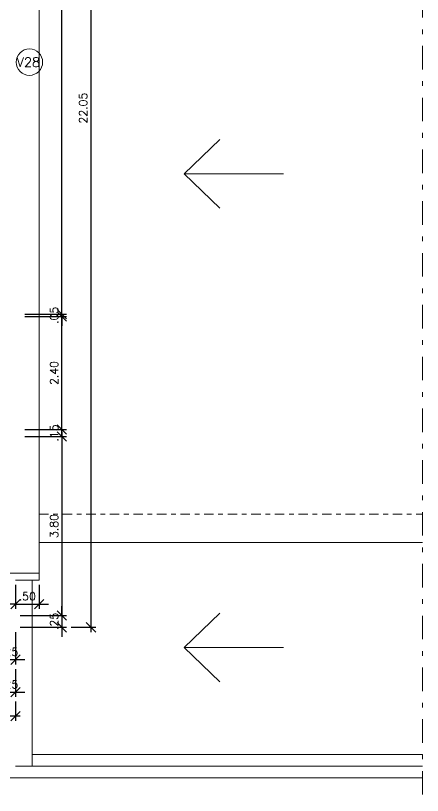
# Model space of a CAD drawing. Header units: millimetres. Extents: x 521 to 1055, y 261 to 520.
# Drawn here: x 547.07 to 555.69, y 370.68 to 387.24 of the extents above; entities that cross this region are included whole.
import ezdxf

# ---------------------------------------------------------------- set-up
doc = ezdxf.new("R2010")
doc.units = ezdxf.units.MM
for name, pattern in [('CONTINU', [0]), ('DASHDOT', [1, 0.5, -0.25, 0, -0.25]), ('DASHDOTX2', [2, 1, -0.5, 0, -0.5])]:
    doc.linetypes.add(name, pattern=pattern)
doc.layers.add('0.1', color=8, linetype='Continuous', lineweight=13)
doc.styles.add('ROMANS', font='romans')
doc.styles.get("Standard").update_dxf_attribs({"font": 'romans.shx'})
doc.dimstyles.new('Fares Eng - 50', dxfattribs={"dimscale": 2, "dimtxt": 0.085, "dimasz": 0.1, "dimexe": 0.05, "dimexo": 0.05, "dimgap": 0.04, "dimtad": 1, "dimzin": 4, "dimdsep": 46, "dimtxsty": 'ROMANS', "dimblk1": 'OBLIQUE', "dimblk2": 'OBLIQUE', "dimsah": 1, "dimcen": 0.05, "dimdle": 0.05, "dimclrd": 8, "dimclre": 8, "dimclrt": 8, "dimaunit": 1, "dimadec": 0, "dimazin": 0, "dimtfac": 1, "dimtix": 1, "dimtmove": 2, "dimatfit": 0, "dimldrblk": 'OPEN90', "dimfxl": 1, "dimtolj": 1, "dimtzin": 0, "dimarcsym": 0})

# ---------------------------------------------------------------- blocks, each defined once
blk = doc.blocks.new('_OBLIQUE')
at = {"color": 0, "linetype": 'ByBlock'}
blk.add_line((-0.5, -0.5), (0.5, 0.5), dxfattribs=at)
blk = doc.blocks.new('*D1112')
at = {"layer": '0.1', "color": 8, "linetype": 'CONTINU', "lineweight": -2, "transparency": 16777216}
for p, q in [((546.814, 374.146), (546.814, 373.459)), ((547.064, 374.146), (547.064, 373.459)), ((546.814, 373.559), (546.614, 373.559)), ((546.814, 373.559), (547.064, 373.559)), ((547.064, 373.559), (547.264, 373.559))]:
    blk.add_line(p, q, dxfattribs=at)
at = {"layer": 'DEFPOINTS', "color": 0, "linetype": 'CONTINU', "lineweight": -2, "transparency": 16777216}
for p in [(546.814, 374.246), (547.064, 374.246), (547.064, 373.559)]:
    blk.add_point(p, dxfattribs=at)
at = {"layer": '0.1', "color": 8, "linetype": 'CONTINU', "lineweight": -2, "transparency": 16777216, "xscale": 0.2, "yscale": 0.2, "zscale": 0.2}
blk.add_blockref('_OBLIQUE', (546.814, 373.559), dxfattribs=at)
at = {"layer": '0.1', "color": 8, "linetype": 'CONTINU', "lineweight": -2, "transparency": 16777216, "xscale": 0.2, "yscale": 0.2, "zscale": 0.2, "rotation": 180}
blk.add_blockref('_OBLIQUE', (547.064, 373.559), dxfattribs=at)
at = {"layer": '0.1', "color": 8, "linetype": 'CONTINU', "transparency": 16777216, "insert": (546.939, 373.724), "char_height": 0.17, "attachment_point": 5, "style": 'ROMANS'}
blk.add_mtext('\\A1;.25', dxfattribs=at)
blk = doc.blocks.new('_Open90')
at = {"color": 0, "linetype": 'ByBlock', "lineweight": -2}
for p, q in [((0, 0), (-1, 0)), ((-0.5, 0.5), (0, 0)), ((0, 0), (-0.5, -0.5))]:
    blk.add_line(p, q, dxfattribs=at)
blk = doc.blocks.new('*D1119')
at = {"layer": '0.1', "color": 8, "linetype": 'CONTINU', "lineweight": -2, "transparency": 16777216}
for p, q in [((546.814, 373.359), (546.814, 372.77)), ((547.064, 373.359), (547.064, 372.77)), ((546.814, 372.87), (546.614, 372.87)), ((546.814, 372.87), (547.064, 372.87)), ((547.064, 372.87), (547.264, 372.87))]:
    blk.add_line(p, q, dxfattribs=at)
at = {"layer": 'DEFPOINTS', "color": 0, "linetype": 'CONTINU', "lineweight": -2, "transparency": 16777216}
for p in [(546.814, 373.459), (547.064, 373.459), (547.064, 372.87)]:
    blk.add_point(p, dxfattribs=at)
at = {"layer": '0.1', "color": 8, "linetype": 'CONTINU', "lineweight": -2, "transparency": 16777216, "xscale": 0.2, "yscale": 0.2, "zscale": 0.2}
blk.add_blockref('_OBLIQUE', (546.814, 372.87), dxfattribs=at)
at = {"layer": '0.1', "color": 8, "linetype": 'CONTINU', "lineweight": -2, "transparency": 16777216, "xscale": 0.2, "yscale": 0.2, "zscale": 0.2, "rotation": 180}
blk.add_blockref('_OBLIQUE', (547.064, 372.87), dxfattribs=at)
at = {"layer": '0.1', "color": 8, "linetype": 'CONTINU', "transparency": 16777216, "insert": (546.939, 373.035), "char_height": 0.17, "attachment_point": 5, "style": 'ROMANS'}
blk.add_mtext('\\A1;.25', dxfattribs=at)
blk = doc.blocks.new('*D1198')
at = {"layer": '0.1', "color": 8, "linetype": 'CONTINU', "lineweight": -2, "transparency": 16777216}
for p, q in [((531.064, 372.67), (531.064, 372.257)), ((547.064, 372.671), (547.064, 372.257)), ((547.164, 372.357), (530.964, 372.357))]:
    blk.add_line(p, q, dxfattribs=at)
at = {"layer": 'DEFPOINTS', "color": 0, "linetype": 'CONTINU', "lineweight": -2, "transparency": 16777216}
for p in [(531.064, 372.77), (547.064, 372.771), (531.064, 372.357)]:
    blk.add_point(p, dxfattribs=at)
at = {"layer": '0.1', "color": 8, "linetype": 'CONTINU', "lineweight": -2, "transparency": 16777216, "xscale": 0.2, "yscale": 0.2, "zscale": 0.2, "rotation": 180}
blk.add_blockref('_OBLIQUE', (531.064, 372.357), dxfattribs=at)
at = {"layer": '0.1', "color": 8, "linetype": 'CONTINU', "lineweight": -2, "transparency": 16777216, "xscale": 0.2, "yscale": 0.2, "zscale": 0.2}
blk.add_blockref('_OBLIQUE', (547.064, 372.357), dxfattribs=at)
at = {"layer": '0.1', "color": 8, "linetype": 'CONTINU', "transparency": 16777216, "insert": (539.064, 372.522), "char_height": 0.17, "attachment_point": 5, "style": 'ROMANS'}
blk.add_mtext('\\A1;16.00', dxfattribs=at)
blk = doc.blocks.new('*D1202')
at = {"layer": '0.1', "color": 8, "linetype": 'CONTINU', "lineweight": -2, "transparency": 16777216}
for p, q in [((547.064, 375.146), (547.064, 374.639)), ((547.564, 375.146), (547.564, 374.639)), ((547.064, 374.739), (546.864, 374.739)), ((547.064, 374.739), (547.564, 374.739)), ((547.564, 374.739), (547.764, 374.739))]:
    blk.add_line(p, q, dxfattribs=at)
at = {"layer": 'DEFPOINTS', "color": 0, "linetype": 'CONTINU', "lineweight": -2, "transparency": 16777216}
for p in [(547.064, 375.246), (547.564, 375.246), (547.564, 374.739)]:
    blk.add_point(p, dxfattribs=at)
at = {"layer": '0.1', "color": 8, "linetype": 'CONTINU', "lineweight": -2, "transparency": 16777216, "xscale": 0.2, "yscale": 0.2, "zscale": 0.2}
blk.add_blockref('_OBLIQUE', (547.064, 374.739), dxfattribs=at)
at = {"layer": '0.1', "color": 8, "linetype": 'CONTINU', "lineweight": -2, "transparency": 16777216, "xscale": 0.2, "yscale": 0.2, "zscale": 0.2, "rotation": 180}
blk.add_blockref('_OBLIQUE', (547.564, 374.739), dxfattribs=at)
at = {"layer": '0.1', "color": 8, "linetype": 'CONTINU', "transparency": 16777216, "insert": (547.314, 374.904), "char_height": 0.17, "attachment_point": 5, "style": 'ROMANS'}
blk.add_mtext('\\A1;.50', dxfattribs=at)
blk = doc.blocks.new('*D1150')
at = {"layer": '0.1', "color": 8, "linetype": 'CONTINU', "lineweight": -2, "transparency": 16777216}
for p, q in [((548.046, 374.496), (548.046, 374.696)), ((547.164, 374.496), (548.146, 374.496)), ((548.046, 374.496), (548.046, 374.246)), ((547.164, 374.246), (548.146, 374.246)), ((548.046, 374.246), (548.046, 374.046))]:
    blk.add_line(p, q, dxfattribs=at)
at = {"layer": 'DEFPOINTS', "color": 0, "linetype": 'CONTINU', "lineweight": -2, "transparency": 16777216}
for p in [(547.064, 374.496), (547.064, 374.246), (548.046, 374.246)]:
    blk.add_point(p, dxfattribs=at)
at = {"layer": '0.1', "color": 8, "linetype": 'CONTINU', "lineweight": -2, "transparency": 16777216, "xscale": 0.2, "yscale": 0.2, "zscale": 0.2}
for p, rotation in [((548.046, 374.496), 270), ((548.046, 374.246), 90)]:
    blk.add_blockref('_OBLIQUE', p, dxfattribs=dict(at, rotation=rotation))
at = {"layer": '0.1', "color": 8, "linetype": 'CONTINU', "transparency": 16777216, "insert": (547.881, 374.371), "char_height": 0.17, "attachment_point": 5, "rotation": 90, "style": 'ROMANS'}
blk.add_mtext('\\A1;.25', dxfattribs=at)
blk = doc.blocks.new('*D1151')
at = {"layer": '0.1', "color": 8, "linetype": 'CONTINU', "lineweight": -2, "transparency": 16777216}
for p, q in [((548.246, 396.296), (548.764, 396.296)), ((548.664, 396.396), (548.664, 374.146)), ((548.246, 374.246), (548.764, 374.246))]:
    blk.add_line(p, q, dxfattribs=at)
at = {"layer": 'DEFPOINTS', "color": 0, "linetype": 'CONTINU', "lineweight": -2, "transparency": 16777216}
for p in [(548.146, 396.296), (548.146, 374.246), (548.664, 374.246)]:
    blk.add_point(p, dxfattribs=at)
at = {"layer": '0.1', "color": 8, "linetype": 'CONTINU', "lineweight": -2, "transparency": 16777216, "xscale": 0.2, "yscale": 0.2, "zscale": 0.2}
for p, rotation in [((548.664, 396.296), 90), ((548.664, 374.246), 270)]:
    blk.add_blockref('_OBLIQUE', p, dxfattribs=dict(at, rotation=rotation))
at = {"layer": '0.1', "color": 8, "linetype": 'CONTINU', "transparency": 16777216, "insert": (548.499, 385.271), "char_height": 0.17, "attachment_point": 5, "rotation": 90, "style": 'ROMANS'}
blk.add_mtext('\\A1;22.05', dxfattribs=at)
blk = doc.blocks.new('*D1182')
at = {"layer": '0.1', "color": 8, "linetype": 'CONTINU', "lineweight": -2, "transparency": 16777216}
for p, q in [((548.046, 378.396), (548.046, 374.396)), ((547.264, 378.296), (548.146, 378.296)), ((547.264, 374.496), (548.146, 374.496))]:
    blk.add_line(p, q, dxfattribs=at)
at = {"layer": 'DEFPOINTS', "color": 0, "linetype": 'CONTINU', "lineweight": -2, "transparency": 16777216}
for p in [(547.164, 378.296), (547.164, 374.496), (548.046, 374.496)]:
    blk.add_point(p, dxfattribs=at)
at = {"layer": '0.1', "color": 8, "linetype": 'CONTINU', "lineweight": -2, "transparency": 16777216, "xscale": 0.2, "yscale": 0.2, "zscale": 0.2}
for p, rotation in [((548.046, 378.296), 90), ((548.046, 374.496), 270)]:
    blk.add_blockref('_OBLIQUE', p, dxfattribs=dict(at, rotation=rotation))
at = {"layer": '0.1', "color": 8, "linetype": 'CONTINU', "transparency": 16777216, "insert": (547.881, 376.396), "char_height": 0.17, "attachment_point": 5, "rotation": 90, "style": 'ROMANS'}
blk.add_mtext('\\A1;3.80', dxfattribs=at)
blk = doc.blocks.new('*D1183')
at = {"layer": '0.1', "color": 8, "linetype": 'CONTINU', "lineweight": -2, "transparency": 16777216}
for p, q in [((548.046, 378.446), (548.046, 378.646)), ((547.264, 378.446), (548.146, 378.446)), ((548.046, 378.296), (548.046, 378.446)), ((547.264, 378.296), (548.146, 378.296)), ((548.046, 378.296), (548.046, 378.096))]:
    blk.add_line(p, q, dxfattribs=at)
at = {"layer": 'DEFPOINTS', "color": 0, "linetype": 'CONTINU', "lineweight": -2, "transparency": 16777216}
for p in [(547.164, 378.446), (548.046, 378.446), (547.164, 378.296)]:
    blk.add_point(p, dxfattribs=at)
at = {"layer": '0.1', "color": 8, "linetype": 'CONTINU', "lineweight": -2, "transparency": 16777216, "xscale": 0.2, "yscale": 0.2, "zscale": 0.2}
for p, rotation in [((548.046, 378.446), 270), ((548.046, 378.296), 90)]:
    blk.add_blockref('_OBLIQUE', p, dxfattribs=dict(at, rotation=rotation))
at = {"layer": '0.1', "color": 8, "linetype": 'CONTINU', "transparency": 16777216, "insert": (547.881, 378.371), "char_height": 0.17, "attachment_point": 5, "rotation": 90, "style": 'ROMANS'}
blk.add_mtext('\\A1;.15', dxfattribs=at)
blk = doc.blocks.new('*D1247')
at = {"layer": '0.1', "color": 8, "linetype": 'CONTINU', "lineweight": -2, "transparency": 16777216}
for p, q in [((548.046, 378.346), (548.046, 380.946)), ((547.264, 380.846), (548.146, 380.846)), ((547.264, 378.446), (548.146, 378.446))]:
    blk.add_line(p, q, dxfattribs=at)
at = {"layer": 'DEFPOINTS', "color": 0, "linetype": 'CONTINU', "lineweight": -2, "transparency": 16777216}
for p in [(547.164, 380.846), (548.046, 380.846), (547.164, 378.446)]:
    blk.add_point(p, dxfattribs=at)
at = {"layer": '0.1', "color": 8, "linetype": 'CONTINU', "lineweight": -2, "transparency": 16777216, "xscale": 0.2, "yscale": 0.2, "zscale": 0.2}
for p, rotation in [((548.046, 380.846), 90), ((548.046, 378.446), 270)]:
    blk.add_blockref('_OBLIQUE', p, dxfattribs=dict(at, rotation=rotation))
at = {"layer": '0.1', "color": 8, "linetype": 'CONTINU', "transparency": 16777216, "insert": (547.881, 379.646), "char_height": 0.17, "attachment_point": 5, "rotation": 90, "style": 'ROMANS'}
blk.add_mtext('\\A1;2.40', dxfattribs=at)
blk = doc.blocks.new('*D1248')
at = {"layer": '0.1', "color": 8, "linetype": 'CONTINU', "lineweight": -2, "transparency": 16777216}
for p, q in [((548.046, 380.896), (548.046, 381.096)), ((547.264, 380.896), (548.146, 380.896)), ((548.046, 380.846), (548.046, 380.896)), ((547.264, 380.846), (548.146, 380.846)), ((548.046, 380.846), (548.046, 380.646))]:
    blk.add_line(p, q, dxfattribs=at)
at = {"layer": 'DEFPOINTS', "color": 0, "linetype": 'CONTINU', "lineweight": -2, "transparency": 16777216}
for p in [(547.164, 380.896), (548.046, 380.896), (547.164, 380.846)]:
    blk.add_point(p, dxfattribs=at)
at = {"layer": '0.1', "color": 8, "linetype": 'CONTINU', "lineweight": -2, "transparency": 16777216, "xscale": 0.2, "yscale": 0.2, "zscale": 0.2}
for p, rotation in [((548.046, 380.896), 270), ((548.046, 380.846), 90)]:
    blk.add_blockref('_OBLIQUE', p, dxfattribs=dict(at, rotation=rotation))
at = {"layer": '0.1', "color": 8, "linetype": 'CONTINU', "transparency": 16777216, "insert": (547.881, 380.871), "char_height": 0.17, "attachment_point": 5, "rotation": 90, "style": 'ROMANS'}
blk.add_mtext('\\A1;.05', dxfattribs=at)
blk = doc.blocks.new('*D1249')
at = {"layer": '0.1', "color": 8, "linetype": 'CONTINU', "lineweight": -2, "transparency": 16777216}
for p, q in [((547.264, 396.296), (548.146, 396.296)), ((548.046, 380.796), (548.046, 396.396)), ((547.264, 380.896), (548.146, 380.896))]:
    blk.add_line(p, q, dxfattribs=at)
at = {"layer": 'DEFPOINTS', "color": 0, "linetype": 'CONTINU', "lineweight": -2, "transparency": 16777216}
for p in [(547.164, 396.296), (548.046, 396.296), (547.164, 380.896)]:
    blk.add_point(p, dxfattribs=at)
at = {"layer": '0.1', "color": 8, "linetype": 'CONTINU', "lineweight": -2, "transparency": 16777216, "xscale": 0.2, "yscale": 0.2, "zscale": 0.2}
for p, rotation in [((548.046, 396.296), 90), ((548.046, 380.896), 270)]:
    blk.add_blockref('_OBLIQUE', p, dxfattribs=dict(at, rotation=rotation))
at = {"layer": '0.1', "color": 8, "linetype": 'CONTINU', "transparency": 16777216, "insert": (547.881, 388.596), "char_height": 0.17, "attachment_point": 5, "rotation": 90, "style": 'ROMANS'}
blk.add_mtext('\\A1;15.40', dxfattribs=at)

msp = doc.modelspace()

# ---------------------------------------------------------------- linework, layer by layer
at = {"layer": '0.1', "color": 8, "linetype": 'DASHDOTX2', "ltscale": 0.5}
msp.add_line((555.6924, 365.19275), (555.6924, 428.20423), dxfattribs=at)
at = {"layer": '0.1', "color": 8, "linetype": 'CONTINU'}
msp.add_line((547.56404, 375.39649), (547.56404, 396.29649), dxfattribs=at)
at = {"layer": '0.1', "color": 8}
for p, q in [((550.6401, 383.87857), (551.39744, 384.6072)), ((552.74384, 383.87857), (550.6401, 383.87857)), ((550.6401, 383.87857), (551.39744, 383.14995)), ((547.56404, 376.04649), (555.6924, 376.04649)), ((547.41404, 375.24649), (547.41404, 371.29649)), ((550.6401, 373.82026), (551.39744, 374.54888)), ((552.74384, 373.82026), (550.6401, 373.82026)), ((550.6401, 373.82026), (551.39744, 373.09163)), ((547.41404, 371.54649), (555.6924, 371.54649)), ((547.06404, 371.29649), (555.6924, 371.29649)), ((546.81404, 371.04649), (555.6924, 371.04649))]:
    msp.add_line(p, q, dxfattribs=at)
at = {"layer": '0.1', "color": 8, "linetype": 'DASHDOT', "ltscale": 0.4}
msp.add_line((547.56404, 376.64649), (555.6924, 376.64649), dxfattribs=at)
at = {"layer": '0.1', "color": 7}
for p, q in [((546.81404, 375.39649), (547.56404, 375.39649)), ((547.06404, 375.24649), (547.56404, 375.24649)), ((547.56404, 375.39649), (547.56404, 375.24649))]:
    msp.add_line(p, q, dxfattribs=at)
at = {"layer": '0.1', "color": 8}
msp.add_circle((547.35928, 386.2474), 0.28038, dxfattribs=at)

# ---------------------------------------------------------------- texts
msp.add_text('V28', height=0.2, dxfattribs=at).set_placement((547.08849, 386.14589))

# ---------------------------------------------------------------- dimensions: what is measured, and where the dimension line sits
at = {"layer": '0.1', "color": 8, "linetype": 'CONTINU'}
for base, p1, p2, picture, middle in [((548.04553, 396.29649), (547.16404, 380.89649), (547.16404, 396.29649), '*D1249', (547.88053, 388.59649)), ((548.66424, 374.24649), (548.14553, 396.29649), (548.14553, 374.24649), '*D1151', (548.49924, 385.27149)), ((548.04553, 380.89649), (547.16404, 380.84649), (547.16404, 380.89649), '*D1248', (547.88053, 380.87149)), ((548.04553, 380.84649), (547.16404, 378.44649), (547.16404, 380.84649), '*D1247', (547.88053, 379.64649)), ((548.04553, 378.44649), (547.16404, 378.29649), (547.16404, 378.44649), '*D1183', (547.88053, 378.37149)), ((548.04553, 374.49649), (547.16404, 378.29649), (547.16404, 374.49649), '*D1182', (547.88053, 376.39649)), ((548.04553, 374.24649), (547.06404, 374.49649), (547.06404, 374.24649), '*D1150', (547.88053, 374.37149))]:
    dim = msp.add_linear_dim(base=base, p1=p1, p2=p2, angle=90, dimstyle='Fares Eng - 50', dxfattribs=at)
    dim.commit()
    dim.dimension.update_dxf_attribs({"geometry": picture, "text_midpoint": middle})
for base, p1, p2, picture, middle in [((547.56404, 374.73876), (547.06404, 375.24649), (547.56404, 375.24649), '*D1202', (547.31404, 374.90376)), ((547.06404, 373.55885), (546.81404, 374.24649), (547.06404, 374.24649), '*D1112', (546.93904, 373.72385)), ((547.06404, 372.86999), (546.81404, 373.45885), (547.06404, 373.45885), '*D1119', (546.93904, 373.03499)), ((531.06404, 372.35743), (547.06404, 372.77149), (531.06404, 372.76999), '*D1198', (539.06404, 372.52243))]:
    dim = msp.add_linear_dim(base=base, p1=p1, p2=p2, dimstyle='Fares Eng - 50', dxfattribs=at)
    dim.commit()
    dim.dimension.update_dxf_attribs({"geometry": picture, "text_midpoint": middle})

doc.saveas('drawing.dxf')
